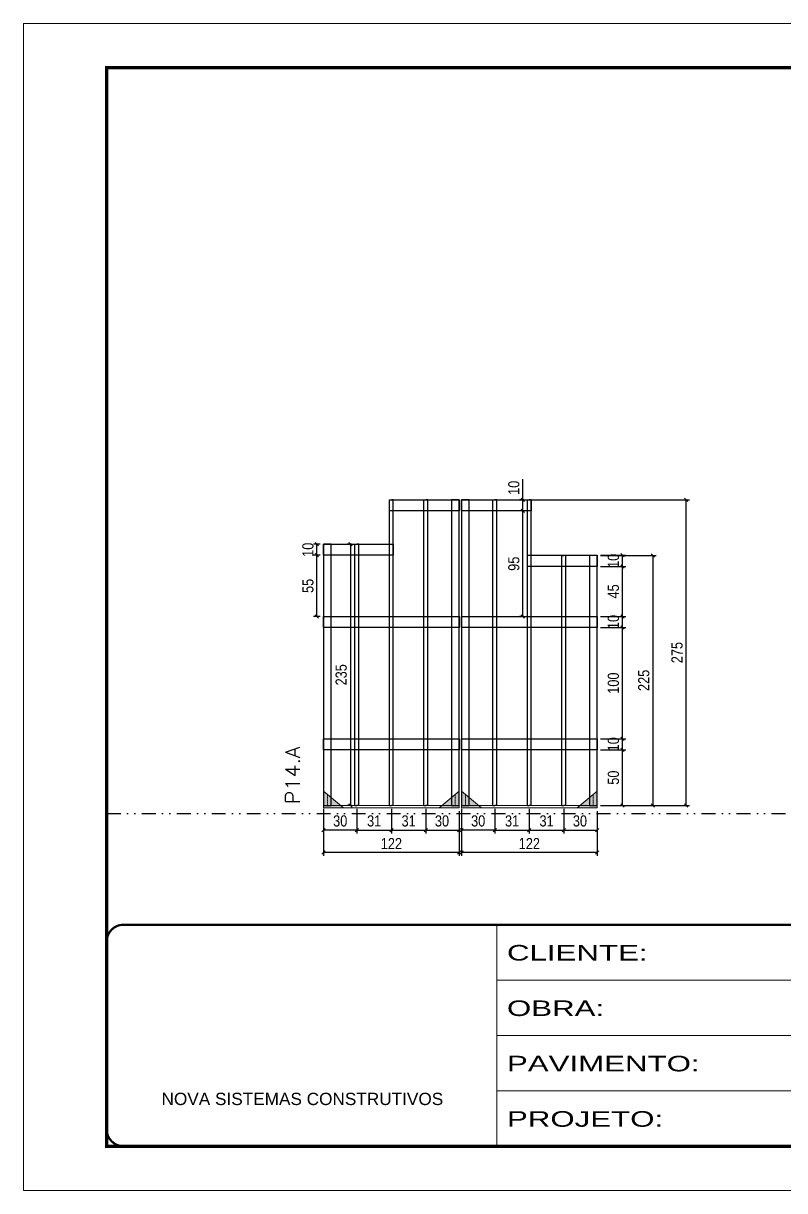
# Model space of a CAD drawing. Extents: x 14400 to 27878, y -21631 to 6985.
# Drawn here: x 14413 to 15098, y 2489 to 3539 of the extents above; entities that cross this region are included whole.
import ezdxf

# ---------------------------------------------------------------- set-up
doc = ezdxf.new("R2010")
doc.units = 0
for name, pattern in [('CONTINUO', [0]), ('DASHED', [0.75, 0.5, -0.25]), ('DIVIDE2', [0.625, 0.25, -0.125, 0, -0.125, 0, -0.125]), ('HIDDEN', [0.375, 0.25, -0.125])]:
    doc.linetypes.add(name, pattern=pattern)
for name, color, linetype in [('COTA', 241, 'Continuous'), ('Nível', 160, 'Continuous'), ('SARR_2.2x10', 60, 'Continuous'), ('SARR_3.5x7', 81, 'Continuous'), ('SARR_7x7', 40, 'Continuous')]:
    doc.layers.add(name, color=color, linetype=linetype)
for name, color, linetype, lineweight in [('Folhas', 255, 'Continuous', 9), ('Madeira', 126, 'Continuous', 18), ('Sarr 2.2x7', 40, 'Continuous', 9), ('SARRAFO DE PRESSAO', 251, 'DASHED', 9), ('Texto Seção', 7, 'Continuous', 15)]:
    doc.layers.add(name, color=color, linetype=linetype, lineweight=lineweight)
doc.styles.add('ARIAL', font='arial.ttf')
doc.styles.add('COTA TECNICA', font='techl___.ttf', dxfattribs={"height": 10})
doc.styles.add('REGUA-120', font='ROMANS.shx', dxfattribs={"height": 15})
doc.styles.add('Tecnologia', font='')
doc.styles.get('Tecnologia').set_extended_font_data('Forgotten Futurist')
doc.dimstyles.new('PAINEL', dxfattribs={"dimtxt": 10, "dimasz": 3, "dimexe": 3, "dimexo": 3, "dimgap": 3, "dimtad": 1, "dimdec": 1, "dimzin": 12, "dimdsep": 46, "dimtxsty": 'COTA TECNICA', "dimblk1": 'OBLIQUE', "dimblk2": 'OBLIQUE', "dimsah": 1, "dimcen": 0.9, "dimclrd": 4, "dimclre": 4, "dimclrt": 240, "dimadec": 1, "dimazin": 3, "dimtfac": 1, "dimtdec": 1, "dimtmove": 0, "dimatfit": 3, "dimfxl": 1, "dimtolj": 1, "dimtzin": 12, "dimarcsym": 0})

# ---------------------------------------------------------------- blocks, each defined once
blk = doc.blocks.new('9999999999')
at = {"color": 30, "linetype": 'CONTINUO'}
for p, q in [((98564.6, 34230.2), (98564.6, 34429.4)), ((98564.6, 34379.6), (99584, 34379.6)), ((98564.6, 34329.8), (99488, 34329.8)), ((98564.6, 34280), (99488, 34280))]:
    blk.add_line(p, q, dxfattribs=at)
at = {"color": 30, "linetype": 'CONTINUO', "const_width": 2}
blk.add_lwpolyline([(99584, 34230.2), (99584, 34414.4, 0.414214), (99569, 34429.4), (98229, 34429.4, 0.414214), (98214, 34414.4), (98214, 34245.2, 0.414214), (98229, 34230.2), (99584, 34230.2)], format="xyb", dxfattribs=at)
at = {"layer": 'Folhas'}
blk.add_lwpolyline([(98139, 34190.2), (99624, 34190.2), (99624, 35240.2), (98139, 35240.2)], close=True, dxfattribs=at)
at = {"layer": 'Folhas', "color": 30, "const_width": 3}
blk.add_lwpolyline([(98214, 34230.2), (99584, 34230.2), (99584, 35200.2), (98214, 35200.2)], close=True, dxfattribs=at)
at = {"color": 7, "linetype": 'Continuous', "ltscale": 5, "style": 'ARIAL'}
blk.add_text('NOVA SISTEMAS CONSTRUTIVOS', height=11.059, dxfattribs=at).set_placement((98263.2, 34267.2))
at = {"layer": 'Folhas', "color": 7, "style": 'Tecnologia', "width": 1.5}
for s, p in [('CLIENTE:', (98573.7, 34397.2)), ('OBRA:', (98573.7, 34347.3)), ('PAVIMENTO:', (98573.7, 34297.5)), ('PROJETO:', (98573.7, 34247.7))]:
    blk.add_text(s, height=14, dxfattribs=at).set_placement(p)
blk = doc.blocks.new('_Oblique')
at = {"color": 0, "linetype": 'ByBlock', "lineweight": -2}
blk.add_line((-0.5, -0.5), (0.5, 0.5), dxfattribs=at)
blk = doc.blocks.new('*D6245')
at = {"layer": 'COTA', "color": 4, "lineweight": -2, "transparency": 16777216}
for p, q in [((14807.3, 2817.3), (14807.3, 2790.1)), ((14929.3, 2817.3), (14929.3, 2790.1)), ((14929.3, 2793.1), (14807.3, 2793.1))]:
    blk.add_line(p, q, dxfattribs=at)
at = {"layer": 'Defpoints', "color": 0, "transparency": 16777216}
for p in [(14807.3, 2820.3), (14929.3, 2820.3), (14807.3, 2793.1)]:
    blk.add_point(p, dxfattribs=at)
at = {"layer": 'COTA', "color": 4, "lineweight": -2, "transparency": 16777216, "xscale": 3, "yscale": 3, "zscale": 3, "rotation": 180}
blk.add_blockref('_Oblique', (14807.3, 2793.1), dxfattribs=at)
at = {"layer": 'COTA', "color": 4, "lineweight": -2, "transparency": 16777216, "xscale": 3, "yscale": 3, "zscale": 3}
blk.add_blockref('_Oblique', (14929.3, 2793.1), dxfattribs=at)
at = {"layer": 'COTA', "color": 240, "transparency": 16777216, "insert": (14868.3, 2801.2), "char_height": 10, "attachment_point": 5, "style": 'COTA TECNICA'}
blk.add_mtext('\\A1;122', dxfattribs=at)
blk = doc.blocks.new('*D6246')
at = {"layer": 'COTA', "color": 4, "lineweight": -2, "transparency": 16777216}
for p, q in [((14807.3, 2832.5), (14807.3, 2810.3)), ((14837.3, 2832.5), (14837.3, 2810.3)), ((14837.3, 2813.3), (14807.3, 2813.3))]:
    blk.add_line(p, q, dxfattribs=at)
at = {"layer": 'Defpoints', "color": 0, "transparency": 16777216}
for p in [(14807.3, 2835.5), (14837.3, 2835.5), (14807.3, 2813.3)]:
    blk.add_point(p, dxfattribs=at)
at = {"layer": 'COTA', "color": 4, "lineweight": -2, "transparency": 16777216, "xscale": 3, "yscale": 3, "zscale": 3, "rotation": 180}
blk.add_blockref('_Oblique', (14807.3, 2813.3), dxfattribs=at)
at = {"layer": 'COTA', "color": 4, "lineweight": -2, "transparency": 16777216, "xscale": 3, "yscale": 3, "zscale": 3}
blk.add_blockref('_Oblique', (14837.3, 2813.3), dxfattribs=at)
at = {"layer": 'COTA', "color": 240, "transparency": 16777216, "insert": (14822.3, 2821.5), "char_height": 10, "attachment_point": 5, "style": 'COTA TECNICA'}
blk.add_mtext('\\A1;30', dxfattribs=at)
blk = doc.blocks.new('*D6247')
at = {"layer": 'COTA', "color": 4, "lineweight": -2, "transparency": 16777216}
for p, q in [((14899.3, 2832.5), (14899.3, 2810.3)), ((14929.3, 2830.3), (14929.3, 2810.3)), ((14899.3, 2813.3), (14929.3, 2813.3))]:
    blk.add_line(p, q, dxfattribs=at)
at = {"layer": 'Defpoints', "color": 0, "transparency": 16777216}
for p in [(14899.3, 2835.5), (14929.3, 2833.3), (14929.3, 2813.3)]:
    blk.add_point(p, dxfattribs=at)
at = {"layer": 'COTA', "color": 4, "lineweight": -2, "transparency": 16777216, "xscale": 3, "yscale": 3, "zscale": 3, "rotation": 180}
blk.add_blockref('_Oblique', (14899.3, 2813.3), dxfattribs=at)
at = {"layer": 'COTA', "color": 4, "lineweight": -2, "transparency": 16777216, "xscale": 3, "yscale": 3, "zscale": 3}
blk.add_blockref('_Oblique', (14929.3, 2813.3), dxfattribs=at)
at = {"layer": 'COTA', "color": 240, "transparency": 16777216, "insert": (14913.8, 2821.5), "char_height": 10, "attachment_point": 5, "style": 'COTA TECNICA'}
blk.add_mtext('\\A1;30', dxfattribs=at)
blk = doc.blocks.new('*D6248')
at = {"layer": 'COTA', "color": 4, "lineweight": -2, "transparency": 16777216}
for p, q in [((14837.3, 2832.5), (14837.3, 2810.3)), ((14868.3, 2832.5), (14868.3, 2810.3)), ((14837.3, 2813.3), (14868.3, 2813.3))]:
    blk.add_line(p, q, dxfattribs=at)
at = {"layer": 'Defpoints', "color": 0, "transparency": 16777216}
for p in [(14837.3, 2835.5), (14868.3, 2835.5), (14868.3, 2813.3)]:
    blk.add_point(p, dxfattribs=at)
at = {"layer": 'COTA', "color": 4, "lineweight": -2, "transparency": 16777216, "xscale": 3, "yscale": 3, "zscale": 3, "rotation": 180}
blk.add_blockref('_Oblique', (14837.3, 2813.3), dxfattribs=at)
at = {"layer": 'COTA', "color": 4, "lineweight": -2, "transparency": 16777216, "xscale": 3, "yscale": 3, "zscale": 3}
blk.add_blockref('_Oblique', (14868.3, 2813.3), dxfattribs=at)
at = {"layer": 'COTA', "color": 240, "transparency": 16777216, "insert": (14852.8, 2821.5), "char_height": 10, "attachment_point": 5, "style": 'COTA TECNICA'}
blk.add_mtext('\\A1;31', dxfattribs=at)
blk = doc.blocks.new('*D6249')
at = {"layer": 'COTA', "color": 4, "lineweight": -2, "transparency": 16777216}
for p, q in [((14932.3, 2885.5), (14955, 2885.5)), ((14952, 2835.5), (14952, 2885.5)), ((14932.3, 2835.5), (14955, 2835.5))]:
    blk.add_line(p, q, dxfattribs=at)
at = {"layer": 'Defpoints', "color": 0, "transparency": 16777216}
for p in [(14929.3, 2885.5), (14952, 2885.5), (14929.3, 2835.5)]:
    blk.add_point(p, dxfattribs=at)
at = {"layer": 'COTA', "color": 4, "lineweight": -2, "transparency": 16777216, "xscale": 3, "yscale": 3, "zscale": 3}
for p, rotation in [((14952, 2885.5), 90), ((14952, 2835.5), 270)]:
    blk.add_blockref('_Oblique', p, dxfattribs=dict(at, rotation=rotation))
at = {"layer": 'COTA', "color": 240, "transparency": 16777216, "insert": (14943.9, 2860.5), "char_height": 10, "attachment_point": 5, "rotation": 90, "style": 'COTA TECNICA'}
blk.add_mtext('\\A1;50', dxfattribs=at)
blk = doc.blocks.new('*D6250')
at = {"layer": 'COTA', "color": 4, "lineweight": -2, "transparency": 16777216}
for p, q in [((14868.3, 2832.5), (14868.3, 2810.3)), ((14899.3, 2832.5), (14899.3, 2810.3)), ((14868.3, 2813.3), (14899.3, 2813.3))]:
    blk.add_line(p, q, dxfattribs=at)
at = {"layer": 'Defpoints', "color": 0, "transparency": 16777216}
for p in [(14868.3, 2835.5), (14899.3, 2835.5), (14899.3, 2813.3)]:
    blk.add_point(p, dxfattribs=at)
at = {"layer": 'COTA', "color": 4, "lineweight": -2, "transparency": 16777216, "xscale": 3, "yscale": 3, "zscale": 3, "rotation": 180}
blk.add_blockref('_Oblique', (14868.3, 2813.3), dxfattribs=at)
at = {"layer": 'COTA', "color": 4, "lineweight": -2, "transparency": 16777216, "xscale": 3, "yscale": 3, "zscale": 3}
blk.add_blockref('_Oblique', (14899.3, 2813.3), dxfattribs=at)
at = {"layer": 'COTA', "color": 240, "transparency": 16777216, "insert": (14883.8, 2821.5), "char_height": 10, "attachment_point": 5, "style": 'COTA TECNICA'}
blk.add_mtext('\\A1;31', dxfattribs=at)
blk = doc.blocks.new('*D6251')
at = {"layer": 'COTA', "color": 4, "lineweight": -2, "transparency": 16777216}
for p, q in [((14932.3, 2895.5), (14955, 2895.5)), ((14952, 2885.5), (14952, 2895.5)), ((14932.3, 2885.5), (14955, 2885.5))]:
    blk.add_line(p, q, dxfattribs=at)
at = {"layer": 'Defpoints', "color": 0, "transparency": 16777216}
for p in [(14929.3, 2895.5), (14952, 2895.5), (14929.3, 2885.5)]:
    blk.add_point(p, dxfattribs=at)
at = {"layer": 'COTA', "color": 4, "lineweight": -2, "transparency": 16777216, "xscale": 3, "yscale": 3, "zscale": 3}
for p, rotation in [((14952, 2895.5), 90), ((14952, 2885.5), 270)]:
    blk.add_blockref('_Oblique', p, dxfattribs=dict(at, rotation=rotation))
at = {"layer": 'COTA', "color": 240, "transparency": 16777216, "insert": (14943.9, 2890.5), "char_height": 10, "attachment_point": 5, "rotation": 90, "style": 'COTA TECNICA'}
blk.add_mtext('\\A1;10', dxfattribs=at)
blk = doc.blocks.new('*D6252')
at = {"layer": 'COTA', "color": 4, "lineweight": -2, "transparency": 16777216}
for p, q in [((14932.3, 2995.5), (14955, 2995.5)), ((14952, 2895.5), (14952, 2995.5)), ((14932.3, 2895.5), (14955, 2895.5))]:
    blk.add_line(p, q, dxfattribs=at)
at = {"layer": 'Defpoints', "color": 0, "transparency": 16777216}
for p in [(14929.3, 2995.5), (14952, 2995.5), (14929.3, 2895.5)]:
    blk.add_point(p, dxfattribs=at)
at = {"layer": 'COTA', "color": 4, "lineweight": -2, "transparency": 16777216, "xscale": 3, "yscale": 3, "zscale": 3}
for p, rotation in [((14952, 2995.5), 90), ((14952, 2895.5), 270)]:
    blk.add_blockref('_Oblique', p, dxfattribs=dict(at, rotation=rotation))
at = {"layer": 'COTA', "color": 240, "transparency": 16777216, "insert": (14943.9, 2945.5), "char_height": 10, "attachment_point": 5, "rotation": 90, "style": 'COTA TECNICA'}
blk.add_mtext('\\A1;100', dxfattribs=at)
blk = doc.blocks.new('*D6253')
at = {"layer": 'COTA', "color": 4, "lineweight": -2, "transparency": 16777216}
for p, q in [((14932.3, 3005.5), (14955, 3005.5)), ((14952, 2995.5), (14952, 3005.5)), ((14932.3, 2995.5), (14955, 2995.5))]:
    blk.add_line(p, q, dxfattribs=at)
at = {"layer": 'Defpoints', "color": 0, "transparency": 16777216}
for p in [(14929.3, 3005.5), (14952, 3005.5), (14929.3, 2995.5)]:
    blk.add_point(p, dxfattribs=at)
at = {"layer": 'COTA', "color": 4, "lineweight": -2, "transparency": 16777216, "xscale": 3, "yscale": 3, "zscale": 3}
for p, rotation in [((14952, 3005.5), 90), ((14952, 2995.5), 270)]:
    blk.add_blockref('_Oblique', p, dxfattribs=dict(at, rotation=rotation))
at = {"layer": 'COTA', "color": 240, "transparency": 16777216, "insert": (14943.9, 3000.5), "char_height": 10, "attachment_point": 5, "rotation": 90, "style": 'COTA TECNICA'}
blk.add_mtext('\\A1;10', dxfattribs=at)
blk = doc.blocks.new('*D6254')
at = {"layer": 'COTA', "color": 4, "lineweight": -2, "transparency": 16777216}
for p, q in [((14683.3, 2817.3), (14683.3, 2790.1)), ((14805.3, 2817.3), (14805.3, 2790.1)), ((14805.3, 2793.1), (14683.3, 2793.1))]:
    blk.add_line(p, q, dxfattribs=at)
at = {"layer": 'Defpoints', "color": 0, "transparency": 16777216}
for p in [(14683.3, 2820.3), (14805.3, 2820.3), (14683.3, 2793.1)]:
    blk.add_point(p, dxfattribs=at)
at = {"layer": 'COTA', "color": 4, "lineweight": -2, "transparency": 16777216, "xscale": 3, "yscale": 3, "zscale": 3, "rotation": 180}
blk.add_blockref('_Oblique', (14683.3, 2793.1), dxfattribs=at)
at = {"layer": 'COTA', "color": 4, "lineweight": -2, "transparency": 16777216, "xscale": 3, "yscale": 3, "zscale": 3}
blk.add_blockref('_Oblique', (14805.3, 2793.1), dxfattribs=at)
at = {"layer": 'COTA', "color": 240, "transparency": 16777216, "insert": (14744.3, 2801.2), "char_height": 10, "attachment_point": 5, "style": 'COTA TECNICA'}
blk.add_mtext('\\A1;122', dxfattribs=at)
blk = doc.blocks.new('*D6255')
at = {"layer": 'COTA', "color": 4, "lineweight": -2, "transparency": 16777216}
for p, q in [((14683.3, 2832.5), (14683.3, 2810.3)), ((14713.3, 2832.5), (14713.3, 2810.3)), ((14713.3, 2813.3), (14683.3, 2813.3))]:
    blk.add_line(p, q, dxfattribs=at)
at = {"layer": 'Defpoints', "color": 0, "transparency": 16777216}
for p in [(14683.3, 2835.5), (14713.3, 2835.5), (14683.3, 2813.3)]:
    blk.add_point(p, dxfattribs=at)
at = {"layer": 'COTA', "color": 4, "lineweight": -2, "transparency": 16777216, "xscale": 3, "yscale": 3, "zscale": 3, "rotation": 180}
blk.add_blockref('_Oblique', (14683.3, 2813.3), dxfattribs=at)
at = {"layer": 'COTA', "color": 4, "lineweight": -2, "transparency": 16777216, "xscale": 3, "yscale": 3, "zscale": 3}
blk.add_blockref('_Oblique', (14713.3, 2813.3), dxfattribs=at)
at = {"layer": 'COTA', "color": 240, "transparency": 16777216, "insert": (14698.3, 2821.5), "char_height": 10, "attachment_point": 5, "style": 'COTA TECNICA'}
blk.add_mtext('\\A1;30', dxfattribs=at)
blk = doc.blocks.new('*D6256')
at = {"layer": 'COTA', "color": 4, "lineweight": -2, "transparency": 16777216}
for p, q in [((14775.3, 2832.5), (14775.3, 2810.3)), ((14805.3, 2830.3), (14805.3, 2810.3)), ((14775.3, 2813.3), (14805.3, 2813.3))]:
    blk.add_line(p, q, dxfattribs=at)
at = {"layer": 'Defpoints', "color": 0, "transparency": 16777216}
for p in [(14775.3, 2835.5), (14805.3, 2833.3), (14805.3, 2813.3)]:
    blk.add_point(p, dxfattribs=at)
at = {"layer": 'COTA', "color": 4, "lineweight": -2, "transparency": 16777216, "xscale": 3, "yscale": 3, "zscale": 3, "rotation": 180}
blk.add_blockref('_Oblique', (14775.3, 2813.3), dxfattribs=at)
at = {"layer": 'COTA', "color": 4, "lineweight": -2, "transparency": 16777216, "xscale": 3, "yscale": 3, "zscale": 3}
blk.add_blockref('_Oblique', (14805.3, 2813.3), dxfattribs=at)
at = {"layer": 'COTA', "color": 240, "transparency": 16777216, "insert": (14789.8, 2821.5), "char_height": 10, "attachment_point": 5, "style": 'COTA TECNICA'}
blk.add_mtext('\\A1;30', dxfattribs=at)
blk = doc.blocks.new('*D6257')
at = {"layer": 'COTA', "color": 4, "lineweight": -2, "transparency": 16777216}
for p, q in [((14713.3, 2832.5), (14713.3, 2810.3)), ((14744.3, 2832.5), (14744.3, 2810.3)), ((14713.3, 2813.3), (14744.3, 2813.3))]:
    blk.add_line(p, q, dxfattribs=at)
at = {"layer": 'Defpoints', "color": 0, "transparency": 16777216}
for p in [(14713.3, 2835.5), (14744.3, 2835.5), (14744.3, 2813.3)]:
    blk.add_point(p, dxfattribs=at)
at = {"layer": 'COTA', "color": 4, "lineweight": -2, "transparency": 16777216, "xscale": 3, "yscale": 3, "zscale": 3, "rotation": 180}
blk.add_blockref('_Oblique', (14713.3, 2813.3), dxfattribs=at)
at = {"layer": 'COTA', "color": 4, "lineweight": -2, "transparency": 16777216, "xscale": 3, "yscale": 3, "zscale": 3}
blk.add_blockref('_Oblique', (14744.3, 2813.3), dxfattribs=at)
at = {"layer": 'COTA', "color": 240, "transparency": 16777216, "insert": (14728.8, 2821.5), "char_height": 10, "attachment_point": 5, "style": 'COTA TECNICA'}
blk.add_mtext('\\A1;31', dxfattribs=at)
blk = doc.blocks.new('*D6258')
at = {"layer": 'COTA', "color": 4, "lineweight": -2, "transparency": 16777216}
for p, q in [((14744.3, 2832.5), (14744.3, 2810.3)), ((14775.3, 2832.5), (14775.3, 2810.3)), ((14744.3, 2813.3), (14775.3, 2813.3))]:
    blk.add_line(p, q, dxfattribs=at)
at = {"layer": 'Defpoints', "color": 0, "transparency": 16777216}
for p in [(14744.3, 2835.5), (14775.3, 2835.5), (14775.3, 2813.3)]:
    blk.add_point(p, dxfattribs=at)
at = {"layer": 'COTA', "color": 4, "lineweight": -2, "transparency": 16777216, "xscale": 3, "yscale": 3, "zscale": 3, "rotation": 180}
blk.add_blockref('_Oblique', (14744.3, 2813.3), dxfattribs=at)
at = {"layer": 'COTA', "color": 4, "lineweight": -2, "transparency": 16777216, "xscale": 3, "yscale": 3, "zscale": 3}
blk.add_blockref('_Oblique', (14775.3, 2813.3), dxfattribs=at)
at = {"layer": 'COTA', "color": 240, "transparency": 16777216, "insert": (14759.8, 2821.5), "char_height": 10, "attachment_point": 5, "style": 'COTA TECNICA'}
blk.add_mtext('\\A1;31', dxfattribs=at)
blk = doc.blocks.new('*D6259')
at = {"layer": 'COTA', "color": 4, "lineweight": -2, "transparency": 16777216}
for p, q in [((14708.5, 3070.5), (14704.4, 3070.5)), ((14707.4, 3070.5), (14707.4, 2835.5)), ((14708.5, 2835.5), (14704.4, 2835.5))]:
    blk.add_line(p, q, dxfattribs=at)
at = {"layer": 'Defpoints', "color": 0, "transparency": 16777216}
for p in [(14711.5, 3070.5), (14707.4, 2835.5), (14711.5, 2835.5)]:
    blk.add_point(p, dxfattribs=at)
at = {"layer": 'COTA', "color": 4, "lineweight": -2, "transparency": 16777216, "xscale": 3, "yscale": 3, "zscale": 3}
for p, rotation in [((14707.4, 3070.5), 90), ((14707.4, 2835.5), 270)]:
    blk.add_blockref('_Oblique', p, dxfattribs=dict(at, rotation=rotation))
at = {"layer": 'COTA', "color": 240, "transparency": 16777216, "insert": (14699.2, 2953), "char_height": 10, "attachment_point": 5, "rotation": 90, "style": 'COTA TECNICA'}
blk.add_mtext('\\A1;235', dxfattribs=at)
blk = doc.blocks.new('*D6260')
at = {"layer": 'COTA', "color": 4, "lineweight": -2, "transparency": 16777216}
for p, q in [((14680.3, 3060.5), (14674.4, 3060.5)), ((14677.4, 3005.4), (14677.4, 3060.5)), ((14680.3, 3005.4), (14674.4, 3005.4))]:
    blk.add_line(p, q, dxfattribs=at)
at = {"layer": 'Defpoints', "color": 0, "transparency": 16777216}
for p in [(14677.4, 3060.5), (14683.3, 3060.5), (14683.3, 3005.4)]:
    blk.add_point(p, dxfattribs=at)
at = {"layer": 'COTA', "color": 4, "lineweight": -2, "transparency": 16777216, "xscale": 3, "yscale": 3, "zscale": 3}
for p, rotation in [((14677.4, 3060.5), 90), ((14677.4, 3005.4), 270)]:
    blk.add_blockref('_Oblique', p, dxfattribs=dict(at, rotation=rotation))
at = {"layer": 'COTA', "color": 240, "transparency": 16777216, "insert": (14669.3, 3033), "char_height": 10, "attachment_point": 5, "rotation": 90, "style": 'COTA TECNICA'}
blk.add_mtext('\\A1;55', dxfattribs=at)
blk = doc.blocks.new('*D6261')
at = {"layer": 'COTA', "color": 4, "lineweight": -2, "transparency": 16777216}
for p, q in [((14680.3, 3070.5), (14674.4, 3070.5)), ((14677.4, 3060.5), (14677.4, 3070.5)), ((14680.3, 3060.5), (14674.4, 3060.5))]:
    blk.add_line(p, q, dxfattribs=at)
at = {"layer": 'Defpoints', "color": 0, "transparency": 16777216}
for p in [(14677.4, 3070.5), (14683.3, 3070.5), (14683.3, 3060.5)]:
    blk.add_point(p, dxfattribs=at)
at = {"layer": 'COTA', "color": 4, "lineweight": -2, "transparency": 16777216, "xscale": 3, "yscale": 3, "zscale": 3}
for p, rotation in [((14677.4, 3070.5), 90), ((14677.4, 3060.5), 270)]:
    blk.add_blockref('_Oblique', p, dxfattribs=dict(at, rotation=rotation))
at = {"layer": 'COTA', "color": 240, "transparency": 16777216, "insert": (14669.3, 3065.5), "char_height": 10, "attachment_point": 5, "rotation": 90, "style": 'COTA TECNICA'}
blk.add_mtext('\\A1;10', dxfattribs=at)
blk = doc.blocks.new('*D6262')
at = {"layer": 'COTA', "color": 4, "lineweight": -2, "transparency": 16777216}
for p, q in [((14932.3, 3050.5), (14955, 3050.5)), ((14952, 3005.4), (14952, 3050.5)), ((14932.3, 3005.4), (14955, 3005.4))]:
    blk.add_line(p, q, dxfattribs=at)
at = {"layer": 'Defpoints', "color": 0, "transparency": 16777216}
for p in [(14929.3, 3050.5), (14952, 3050.5), (14929.3, 3005.4)]:
    blk.add_point(p, dxfattribs=at)
at = {"layer": 'COTA', "color": 4, "lineweight": -2, "transparency": 16777216, "xscale": 3, "yscale": 3, "zscale": 3}
for p, rotation in [((14952, 3050.5), 90), ((14952, 3005.4), 270)]:
    blk.add_blockref('_Oblique', p, dxfattribs=dict(at, rotation=rotation))
at = {"layer": 'COTA', "color": 240, "transparency": 16777216, "insert": (14943.9, 3028), "char_height": 10, "attachment_point": 5, "rotation": 90, "style": 'COTA TECNICA'}
blk.add_mtext('\\A1;45', dxfattribs=at)
blk = doc.blocks.new('*D6263')
at = {"layer": 'COTA', "color": 4, "lineweight": -2, "transparency": 16777216}
for p, q in [((14932.3, 3060.5), (14955, 3060.5)), ((14952, 3050.5), (14952, 3060.5)), ((14932.3, 3050.5), (14955, 3050.5))]:
    blk.add_line(p, q, dxfattribs=at)
at = {"layer": 'Defpoints', "color": 0, "transparency": 16777216}
for p in [(14929.3, 3060.5), (14952, 3060.5), (14929.3, 3050.5)]:
    blk.add_point(p, dxfattribs=at)
at = {"layer": 'COTA', "color": 4, "lineweight": -2, "transparency": 16777216, "xscale": 3, "yscale": 3, "zscale": 3}
for p, rotation in [((14952, 3060.5), 90), ((14952, 3050.5), 270)]:
    blk.add_blockref('_Oblique', p, dxfattribs=dict(at, rotation=rotation))
at = {"layer": 'COTA', "color": 240, "transparency": 16777216, "insert": (14943.9, 3055.5), "char_height": 10, "attachment_point": 5, "rotation": 90, "style": 'COTA TECNICA'}
blk.add_mtext('\\A1;10', dxfattribs=at)
blk = doc.blocks.new('*D6264')
at = {"layer": 'COTA', "color": 4, "lineweight": -2, "transparency": 16777216}
for p, q in [((14932.3, 3060.4), (14982.3, 3060.4)), ((14979.3, 3060.4), (14979.3, 2835.5)), ((14932.3, 2835.5), (14982.3, 2835.5))]:
    blk.add_line(p, q, dxfattribs=at)
at = {"layer": 'Defpoints', "color": 0, "transparency": 16777216}
for p in [(14929.3, 3060.4), (14929.3, 2835.5), (14979.3, 2835.5)]:
    blk.add_point(p, dxfattribs=at)
at = {"layer": 'COTA', "color": 4, "lineweight": -2, "transparency": 16777216, "xscale": 3, "yscale": 3, "zscale": 3}
for p, rotation in [((14979.3, 3060.4), 90), ((14979.3, 2835.5), 270)]:
    blk.add_blockref('_Oblique', p, dxfattribs=dict(at, rotation=rotation))
at = {"layer": 'COTA', "color": 240, "transparency": 16777216, "insert": (14971.2, 2948), "char_height": 10, "attachment_point": 5, "rotation": 90, "style": 'COTA TECNICA'}
blk.add_mtext('\\A1;225', dxfattribs=at)
blk = doc.blocks.new('*D6265')
at = {"layer": 'COTA', "color": 4, "lineweight": -2, "transparency": 16777216}
for p, q in [((14869.5, 3110.4), (15012.2, 3110.4)), ((15009.2, 2835.5), (15009.2, 3110.4)), ((14932.3, 2835.5), (15012.2, 2835.5))]:
    blk.add_line(p, q, dxfattribs=at)
at = {"layer": 'Defpoints', "color": 0, "transparency": 16777216}
for p in [(14866.5, 3110.4), (15009.2, 3110.4), (14929.3, 2835.5)]:
    blk.add_point(p, dxfattribs=at)
at = {"layer": 'COTA', "color": 4, "lineweight": -2, "transparency": 16777216, "xscale": 3, "yscale": 3, "zscale": 3}
for p, rotation in [((15009.2, 3110.4), 90), ((15009.2, 2835.5), 270)]:
    blk.add_blockref('_Oblique', p, dxfattribs=dict(at, rotation=rotation))
at = {"layer": 'COTA', "color": 240, "transparency": 16777216, "insert": (15001.1, 2973), "char_height": 10, "attachment_point": 5, "rotation": 90, "style": 'COTA TECNICA'}
blk.add_mtext('\\A1;275', dxfattribs=at)
blk = doc.blocks.new('*D6266')
at = {"layer": 'COTA', "color": 4, "lineweight": -2, "transparency": 16777216}
for p, q in [((14863.5, 3100.4), (14859.5, 3100.4)), ((14862.5, 3005.4), (14862.5, 3100.4)), ((14863.5, 3005.4), (14859.5, 3005.4))]:
    blk.add_line(p, q, dxfattribs=at)
at = {"layer": 'Defpoints', "color": 0, "transparency": 16777216}
for p in [(14862.5, 3100.4), (14866.5, 3100.4), (14866.5, 3005.4)]:
    blk.add_point(p, dxfattribs=at)
at = {"layer": 'COTA', "color": 4, "lineweight": -2, "transparency": 16777216, "xscale": 3, "yscale": 3, "zscale": 3}
for p, rotation in [((14862.5, 3100.4), 90), ((14862.5, 3005.4), 270)]:
    blk.add_blockref('_Oblique', p, dxfattribs=dict(at, rotation=rotation))
at = {"layer": 'COTA', "color": 240, "transparency": 16777216, "insert": (14854.4, 3052.9), "char_height": 10, "attachment_point": 5, "rotation": 90, "style": 'COTA TECNICA'}
blk.add_mtext('\\A1;95', dxfattribs=at)
blk = doc.blocks.new('*D6267')
at = {"layer": 'COTA', "color": 4, "lineweight": -2, "transparency": 16777216}
for p, q in [((14862.5, 3110.4), (14862.5, 3128.9)), ((14863.5, 3110.4), (14859.5, 3110.4)), ((14862.5, 3100.4), (14862.5, 3110.4)), ((14863.5, 3100.4), (14859.5, 3100.4))]:
    blk.add_line(p, q, dxfattribs=at)
at = {"layer": 'Defpoints', "color": 0, "transparency": 16777216}
for p in [(14862.5, 3110.4), (14866.5, 3110.4), (14866.5, 3100.4)]:
    blk.add_point(p, dxfattribs=at)
at = {"layer": 'COTA', "color": 4, "lineweight": -2, "transparency": 16777216, "xscale": 3, "yscale": 3, "zscale": 3}
for p, rotation in [((14862.5, 3110.4), 90), ((14862.5, 3100.4), 270)]:
    blk.add_blockref('_Oblique', p, dxfattribs=dict(at, rotation=rotation))
at = {"layer": 'COTA', "color": 240, "transparency": 16777216, "insert": (14854.4, 3121.2), "char_height": 10, "attachment_point": 5, "rotation": 90, "style": 'COTA TECNICA'}
blk.add_mtext('\\A1;10', dxfattribs=at)

msp = doc.modelspace()

# ---------------------------------------------------------------- hatches: boundary and pattern name
at = {"layer": 'Madeira'}
h = msp.add_hatch(color=252, dxfattribs=at)
h.dxf.hatch_style = 2
h.paths.add_polyline_path([(14683.28, 2848.28), (14683.28, 2833.28), (14701.28, 2833.28)])
h = msp.add_hatch(color=252, dxfattribs=at)
h.dxf.hatch_style = 2
h.paths.add_polyline_path([(14805.28, 2848.28), (14805.28, 2833.28), (14787.28, 2833.28)])
h = msp.add_hatch(color=252, dxfattribs=at)
h.dxf.hatch_style = 2
h.paths.add_polyline_path([(14807.28, 2848.28), (14807.28, 2833.28), (14825.28, 2833.28)])
h = msp.add_hatch(color=252, dxfattribs=at)
h.dxf.hatch_style = 2
h.paths.add_polyline_path([(14929.28, 2848.28), (14929.28, 2833.28), (14911.28, 2833.28)])

# ---------------------------------------------------------------- linework, layer by layer
for p, q in [((14683.28, 2835.48), (14683.28, 2833.28)), ((14683.28, 2835.48), (14683.28, 2833.28)), ((14683.28, 2835.48), (14683.28, 2833.28)), ((14807.28, 2835.48), (14807.28, 2833.28)), ((14807.28, 2835.48), (14807.28, 2833.28)), ((14807.28, 2835.48), (14807.28, 2833.28))]:
    msp.add_line(p, q, dxfattribs=at)
at = {"layer": 'Madeira', "color": 1, "linetype": 'HIDDEN'}
for p, q in [((14693.11, 2835.48), (14683.28, 2835.48)), ((14693.11, 2835.48), (14683.28, 2835.48)), ((14699.08, 2835.48), (14683.28, 2835.48)), ((14686.78, 2844.78), (14686.78, 2835.48)), ((14686.78, 2844.78), (14686.78, 2835.48)), ((14690.28, 2841.28), (14690.28, 2835.48)), ((14789.48, 2835.48), (14805.28, 2835.48)), ((14795.45, 2835.48), (14805.28, 2835.48)), ((14795.45, 2835.48), (14805.28, 2835.48)), ((14801.78, 2844.78), (14801.78, 2835.48)), ((14801.78, 2844.78), (14801.78, 2835.48)), ((14817.11, 2835.48), (14807.28, 2835.48)), ((14817.11, 2835.48), (14807.28, 2835.48)), ((14823.08, 2835.48), (14807.28, 2835.48)), ((14810.78, 2844.78), (14810.78, 2835.48)), ((14810.78, 2844.78), (14810.78, 2835.48)), ((14814.28, 2841.28), (14814.28, 2835.48)), ((14913.48, 2835.48), (14929.28, 2835.48)), ((14919.45, 2835.48), (14929.28, 2835.48)), ((14919.45, 2835.48), (14929.28, 2835.48)), ((14925.78, 2844.78), (14925.78, 2835.48)), ((14925.78, 2844.78), (14925.78, 2835.48))]:
    msp.add_line(p, q, dxfattribs=at)
at = {"layer": 'Madeira', "color": 0}
for points in [[(14683.28, 2848.28), (14683.28, 2833.28), (14701.28, 2833.28), (14683.28, 2848.28)], [(14805.28, 2848.28), (14805.28, 2833.28), (14787.28, 2833.28), (14805.28, 2848.28)], [(14807.28, 2848.28), (14807.28, 2833.28), (14825.28, 2833.28), (14807.28, 2848.28)], [(14929.28, 2848.28), (14929.28, 2833.28), (14911.28, 2833.28), (14929.28, 2848.28)]]:
    msp.add_lwpolyline(points, dxfattribs=at)
at = {"layer": 'Nível', "color": 4, "linetype": 'DIVIDE2', "ltscale": 50}
msp.add_line((14488.47, 2828.29), (15858.47, 2828.29), dxfattribs=at)
at = {"layer": 'Sarr 2.2x7'}
for points in [[(14805.28, 2835.48), (14683.28, 2835.48), (14683.28, 2833.28), (14805.28, 2833.28)], [(14929.28, 2835.48), (14807.28, 2835.48), (14807.28, 2833.28), (14929.28, 2833.28)]]:
    msp.add_lwpolyline(points, close=True, dxfattribs=at)
at = {"layer": 'SARR_2.2x10'}
for points in [[(14742.53, 3110.45), (14805.28, 3110.45), (14805.28, 3100.45), (14742.53, 3100.45)], [(14807.28, 3110.45), (14870.03, 3110.45), (14870.03, 3100.45), (14807.28, 3100.45)], [(14683.28, 3070.48), (14746.03, 3070.48), (14746.03, 3060.48), (14683.28, 3060.48)], [(14866.53, 3060.48), (14929.28, 3060.48), (14929.28, 3050.48), (14866.53, 3050.48)], [(14683.28, 3005.45), (14805.28, 3005.45), (14805.28, 2995.45), (14683.28, 2995.45)], [(14807.28, 3005.45), (14929.28, 3005.45), (14929.28, 2995.45), (14807.28, 2995.45)], [(14683.28, 2895.45), (14805.28, 2895.45), (14805.28, 2885.45), (14683.28, 2885.45)], [(14807.28, 2895.45), (14929.28, 2895.45), (14929.28, 2885.45), (14807.28, 2885.45)]]:
    msp.add_lwpolyline(points, close=True, dxfattribs=at)
at = {"layer": 'SARR_3.5x7'}
for p, q in [((14742.53, 2835.48), (14742.53, 3110.45)), ((14742.53, 3110.45), (14744.28, 3110.45)), ((14746.03, 3110.45), (14744.28, 3110.45)), ((14746.03, 2835.48), (14746.03, 3110.45)), ((14773.53, 2835.48), (14773.53, 3110.45)), ((14773.53, 3110.45), (14775.28, 3110.45)), ((14777.03, 3110.45), (14775.28, 3110.45)), ((14777.03, 2835.48), (14777.03, 3110.45)), ((14835.53, 2835.48), (14835.53, 3110.45)), ((14835.53, 3110.45), (14837.28, 3110.45)), ((14839.03, 3110.45), (14837.28, 3110.45)), ((14839.03, 2835.48), (14839.03, 3110.45)), ((14866.53, 2835.48), (14866.53, 3110.45)), ((14866.53, 3110.45), (14868.28, 3110.45)), ((14870.03, 3110.45), (14868.28, 3110.45)), ((14870.03, 2835.48), (14870.03, 3110.45)), ((14711.53, 2835.48), (14711.53, 3070.48)), ((14711.53, 3070.48), (14713.28, 3070.48)), ((14715.03, 3070.48), (14713.28, 3070.48)), ((14715.03, 2835.48), (14715.03, 3070.48)), ((14897.53, 2835.48), (14897.53, 3060.45)), ((14897.53, 3060.45), (14899.28, 3060.45)), ((14901.03, 3060.45), (14899.28, 3060.45)), ((14901.03, 2835.48), (14901.03, 3060.45)), ((14711.53, 2835.48), (14713.28, 2835.48)), ((14715.03, 2835.48), (14713.28, 2835.48)), ((14742.53, 2835.48), (14744.28, 2835.48)), ((14746.03, 2835.48), (14744.28, 2835.48)), ((14773.53, 2835.48), (14775.28, 2835.48)), ((14777.03, 2835.48), (14775.28, 2835.48)), ((14835.53, 2835.48), (14837.28, 2835.48)), ((14839.03, 2835.48), (14837.28, 2835.48)), ((14866.53, 2835.48), (14868.28, 2835.48)), ((14870.03, 2835.48), (14868.28, 2835.48)), ((14897.53, 2835.48), (14899.28, 2835.48)), ((14901.03, 2835.48), (14899.28, 2835.48))]:
    msp.add_line(p, q, dxfattribs=at)
at = {"layer": 'SARR_7x7'}
for points in [[(14798.28, 2835.48), (14805.28, 2835.48), (14805.28, 3110.45), (14798.28, 3110.45)], [(14807.28, 2835.48), (14814.28, 2835.48), (14814.28, 3110.45), (14807.28, 3110.45)], [(14683.28, 2835.48), (14690.28, 2835.48), (14690.28, 3070.48), (14683.28, 3070.48)], [(14922.28, 2835.48), (14929.28, 2835.48), (14929.28, 3060.45), (14922.28, 3060.45)]]:
    msp.add_lwpolyline(points, close=True, dxfattribs=at)

# ---------------------------------------------------------------- block references
at = {"layer": 'SARRAFO DE PRESSAO', "color": 6, "linetype": 'ByBlock'}
msp.add_blockref('9999999999', (-83725.51, -31701.2), dxfattribs=at)

# ---------------------------------------------------------------- texts
at = {"layer": 'Texto Seção', "style": 'REGUA-120', "width": 1.05}
msp.add_text('P14.A', height=13, rotation=90, dxfattribs=at).set_placement((14661.99, 2836.58))

# ---------------------------------------------------------------- dimensions: what is measured, and where the dimension line sits
at = {"layer": 'COTA'}
for base, p1, p2, picture, middle in [((14862.52, 3110.45), (14866.53, 3100.45), (14866.53, 3110.45), '*D6267', (14854.41, 3121.16)), ((15009.22, 3110.45), (14929.28, 2835.48), (14866.53, 3110.45), '*D6265', (15001.11, 2972.97)), ((14862.52, 3100.45), (14866.53, 3005.45), (14866.53, 3100.45), '*D6266', (14854.38, 3052.95)), ((14677.42, 3060.48), (14683.28, 3005.45), (14683.28, 3060.48), '*D6260', (14669.31, 3032.97)), ((14979.32, 2835.48), (14929.28, 3060.45), (14929.28, 2835.48), '*D6264', (14971.21, 2947.97)), ((14951.98, 3050.48), (14929.28, 3005.45), (14929.28, 3050.48), '*D6262', (14943.87, 3027.97))]:
    dim = msp.add_linear_dim(base=base, p1=p1, p2=p2, angle=90, dimstyle='PAINEL', dxfattribs=at)
    dim.commit()
    dim.dimension.update_dxf_attribs({"geometry": picture, "text_midpoint": middle})
dim = msp.add_linear_dim(base=(14677.42, 3070.48), p1=(14683.28, 3060.48), p2=(14683.28, 3070.48), angle=90, dimstyle='PAINEL', dxfattribs=at)
dim.commit()
dim.dimension.update_dxf_attribs({"geometry": '*D6261', "text_midpoint": (14677.42, 3065.48), "dimtype": 160})
for base, p1, p2, angle, picture, middle in [((14707.4, 2835.48), (14711.53, 3070.48), (14711.53, 2835.48), 90, '*D6259', (14699.18, 2952.98)), ((14951.98, 2995.48), (14929.28, 2895.48), (14929.28, 2995.48), 90, '*D6252', (14943.88, 2945.48)), ((14951.98, 2885.48), (14929.28, 2835.48), (14929.28, 2885.48), 90, '*D6249', (14943.87, 2860.48)), ((14683.28, 2813.28), (14713.28, 2835.48), (14683.28, 2835.48), 180, '*D6255', (14698.28, 2821.5)), ((14807.28, 2813.28), (14837.28, 2835.48), (14807.28, 2835.48), 180, '*D6246', (14822.28, 2821.5)), ((14683.28, 2793.11), (14805.28, 2820.28), (14683.28, 2820.28), 180, '*D6254', (14744.28, 2801.17)), ((14807.28, 2793.11), (14929.28, 2820.28), (14807.28, 2820.28), 180, '*D6245', (14868.28, 2801.17))]:
    dim = msp.add_linear_dim(base=base, p1=p1, p2=p2, angle=angle, dimstyle='PAINEL', override={"dimtmove": 1}, dxfattribs=at)
    dim.commit()
    dim.dimension.update_dxf_attribs({"geometry": picture, "text_midpoint": middle})
for base, p1, p2, picture, middle in [((14951.98, 3060.52), (14929.28, 3050.52), (14929.28, 3060.52), '*D6263', (14951.98, 3055.52)), ((14951.98, 3005.48), (14929.28, 2995.48), (14929.28, 3005.48), '*D6253', (14951.98, 3000.48)), ((14951.98, 2895.48), (14929.28, 2885.48), (14929.28, 2895.48), '*D6251', (14951.98, 2890.48))]:
    dim = msp.add_linear_dim(base=base, p1=p1, p2=p2, angle=90, dimstyle='PAINEL', override={"dimtmove": 1}, dxfattribs=at)
    dim.commit()
    dim.dimension.update_dxf_attribs({"geometry": picture, "text_midpoint": middle, "dimtype": 160})
for base, p1, p2, picture, middle in [((14744.28, 2813.28), (14713.28, 2835.48), (14744.28, 2835.48), '*D6257', (14728.78, 2821.5)), ((14775.28, 2813.28), (14744.28, 2835.48), (14775.28, 2835.48), '*D6258', (14759.78, 2821.5)), ((14868.28, 2813.28), (14837.28, 2835.48), (14868.28, 2835.48), '*D6248', (14852.78, 2821.5)), ((14899.28, 2813.28), (14868.28, 2835.48), (14899.28, 2835.48), '*D6250', (14883.78, 2821.5))]:
    dim = msp.add_linear_dim(base=base, p1=p1, p2=p2, dimstyle='PAINEL', override={"dimtmove": 1}, dxfattribs=at)
    dim.commit()
    dim.dimension.update_dxf_attribs({"geometry": picture, "text_midpoint": middle})
for base, p1, p2, picture, middle in [((14805.28, 2813.28), (14775.28, 2835.48), (14805.28, 2833.28), '*D6256', (14789.78, 2813.28)), ((14929.28, 2813.28), (14899.28, 2835.48), (14929.28, 2833.28), '*D6247', (14913.78, 2813.28))]:
    dim = msp.add_linear_dim(base=base, p1=p1, p2=p2, dimstyle='PAINEL', override={"dimtmove": 1}, dxfattribs=at)
    dim.commit()
    dim.dimension.update_dxf_attribs({"geometry": picture, "text_midpoint": middle, "dimtype": 160})

doc.saveas('drawing.dxf')
